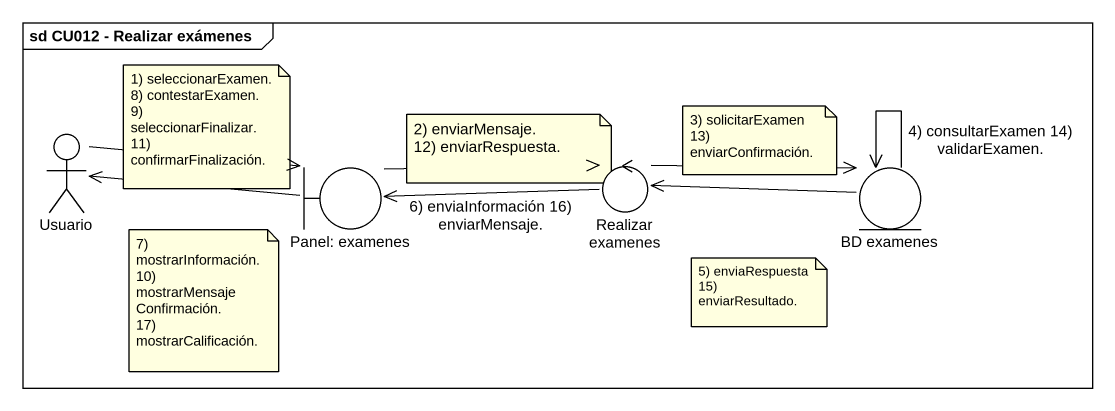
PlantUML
@startuml
mainframe sd CU012 - Realizar exámenes
actor Usuario
boundary "Panel: examenes" as Panel_examenes
control "Realizar examenes" as Realizar_examenes
entity "BD examenes" as BD_examenes
Usuario -right-> Panel_examenes
Panel_examenes -left-> Usuario
Panel_examenes -right-> Realizar_examenes
Realizar_examenes -left-> Panel_examenes : 6) enviaInformación 16) enviarMensaje.
Realizar_examenes -right-> BD_examenes
BD_examenes -left-> Realizar_examenes
BD_examenes --> BD_examenes : 4) consultarExamen 14) validarExamen.
note as N1
  1) seleccionarExamen.
  8) contestarExamen.
  9) seleccionarFinalizar.
  11) confirmarFinalización.
end note
note as N2
  2) enviarMensaje.
  12) enviarRespuesta.
end note
note as N3
  3) solicitarExamen
  13) enviarConfirmación.
end note
note as N4
  7) mostrarInformación.
  10) mostrarMensajeConfirmación.
  17) mostrarCalificación.
end note
note as N5
  5) enviaRespuesta
  15) enviarResultado.
end note
@enduml
